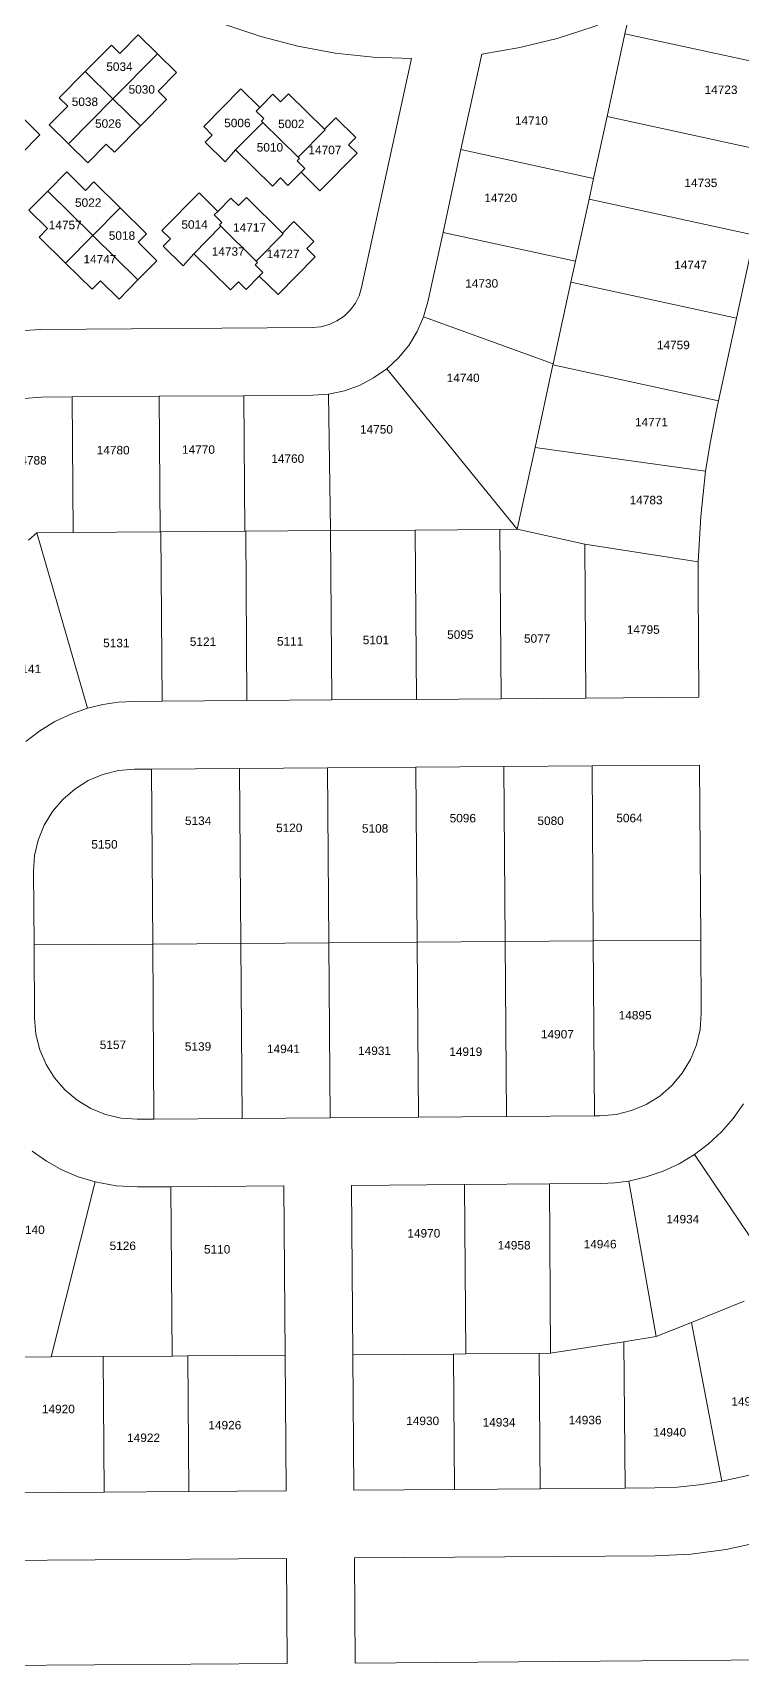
# Model space of a CAD drawing. Header units: feet. Extents: x 865220 to 2843432, y -2240498 to 970288.
# Drawn here: x 2840683 to 2841310, y 960601 to 962051 of the extents above; entities that cross this region are included whole.
import ezdxf
from ezdxf.enums import TextEntityAlignment as Align

# ---------------------------------------------------------------- set-up
doc = ezdxf.new("R2010")
doc.units = ezdxf.units.FT
doc.header["$LTSCALE"] = 0.015
doc.header["$MEASUREMENT"] = 0
doc.layers.add('Dakota County Addresses', color=7, linetype='Continuous')
doc.layers.add('Dakota County Parcels', color=7, linetype='Continuous')
doc.styles.add('Dimensions 100', font='arial.ttf')

# ---------------------------------------------------------------- blocks, each defined once
blk = doc.blocks.new('ACMAP_ANN_TEMPLATE_Dakota County Addresses')
at = {"layer": 'Dakota County Addresses', "style": 'Dimensions 100'}
blk.add_attdef('DakotaCountyAddress', text='', height=50, dxfattribs=at).set_placement((0, 0), align=Align.CENTER)

msp = doc.modelspace()

# ---------------------------------------------------------------- linework, layer by layer
at = {"layer": 'Dakota County Parcels', "lineweight": 5, "ltscale": 100}
for p, q in [((2841206.9, 962049.7), (2841211.1, 962069)), ((2840759.9, 962032.3), (2840776.1, 962048.8)), ((2840776.1, 962048.8), (2840793.1, 962032.1)), ((2841191, 961976.4), (2841206.9, 962049.7)), ((2841206.9, 962049.7), (2841353.5, 962017.9)), ((2840729.3, 962016.3), (2840752.4, 962039.7)), ((2840752.4, 962039.7), (2840759.9, 962032.3)), ((2840753.8, 961992.2), (2840793.1, 962032.1)), ((2840793.1, 962032.1), (2840810.1, 962015.4)), ((2841061.8, 961947.2), (2841080.2, 962031.8)), ((2840706.3, 961993), (2840729.3, 962016.3)), ((2840729.3, 962016.3), (2840753.8, 961992.2)), ((2840793.8, 961998.9), (2840810.1, 962015.4)), ((2840973.9, 961825.1), (2841017.9, 962027.8)), ((2840834.2, 961967.5), (2840867.1, 962000.9)), ((2840867.1, 962000.9), (2840883.7, 961984.5)), ((2840713.8, 961985.6), (2840706.3, 961993)), ((2840714.5, 961952.4), (2840753.8, 961992.2)), ((2840753.8, 961992.2), (2840778.2, 961968.1)), ((2840778.2, 961968.1), (2840801.3, 961991.5)), ((2840793.8, 961998.9), (2840801.3, 961991.5)), ((2840883.7, 961984.5), (2840895.3, 961996.2)), ((2840895.3, 961996.2), (2840902.1, 961989.6)), ((2840902.1, 961989.6), (2840909.1, 961996.7)), ((2840909.1, 961996.7), (2840941, 961965.2)), ((2840672.7, 961976.7), (2840689.2, 961960.4)), ((2840697.5, 961969.1), (2840713.8, 961985.6)), ((2840880.5, 961981.2), (2840883.7, 961984.5)), ((2840880.5, 961981.2), (2840887.3, 961974.6)), ((2840887.3, 961974.6), (2840885.2, 961972.4)), ((2840885.2, 961972.4), (2840886.4, 961971.2)), ((2840941, 961965.2), (2840951, 961975.3)), ((2840968.7, 961957.9), (2840951, 961975.3)), ((2841179.1, 961921.7), (2841191, 961976.4)), ((2841191, 961976.4), (2841337.5, 961944.6)), ((2840689.2, 961960.4), (2840672.5, 961943.5)), ((2840697.5, 961969.1), (2840714.5, 961952.4)), ((2840755.2, 961944.8), (2840778.2, 961968.1)), ((2840834.2, 961967.5), (2840841.7, 961960.1)), ((2840841.7, 961960.1), (2840835.4, 961953.7)), ((2840862.4, 961947), (2840886.4, 961971.2)), ((2840886.4, 961971.2), (2840917.7, 961940.4)), ((2840917.7, 961940.4), (2840941.6, 961964.6)), ((2840941, 961965.2), (2840941.6, 961964.6)), ((2840962.3, 961951.5), (2840968.7, 961957.9)), ((2840714.5, 961952.4), (2840731.5, 961935.6)), ((2840731.5, 961935.6), (2840747.7, 961952.1)), ((2840747.7, 961952.1), (2840755.2, 961944.8)), ((2840835.4, 961953.7), (2840853.1, 961936.3)), ((2840853.1, 961936.3), (2840862.4, 961947)), ((2840862.4, 961947), (2840895, 961914.9)), ((2840936.9, 961910.8), (2840969.8, 961944.1)), ((2840969.8, 961944.1), (2840962.3, 961951.5)), ((2841045.9, 961873.9), (2841061.8, 961947.2)), ((2841061.8, 961947.2), (2841179.1, 961921.7)), ((2840916.8, 961937.1), (2840918.9, 961939.2)), ((2840923.5, 961930.4), (2840916.8, 961937.1)), ((2840917.7, 961940.4), (2840918.9, 961939.2)), ((2840920.3, 961927.1), (2840923.5, 961930.4)), ((2840696.2, 961910.4), (2840712.9, 961927.4)), ((2840712.9, 961927.4), (2840729.4, 961911.1)), ((2840729.4, 961911.1), (2840736.8, 961918.6)), ((2840736.8, 961918.6), (2840760.1, 961895.6)), ((2840895, 961914.9), (2840902, 961922.1)), ((2840902, 961922.1), (2840908.7, 961915.4)), ((2840908.7, 961915.4), (2840920.3, 961927.1)), ((2840920.3, 961927.1), (2840936.9, 961910.8)), ((2841175.1, 961903.2), (2841179.1, 961921.7)), ((2840679.4, 961893.5), (2840696.2, 961910.4)), ((2840696.2, 961910.4), (2840736, 961871.1)), ((2840797.2, 961875.5), (2840830, 961908.9)), ((2840830, 961908.9), (2840846.7, 961892.5)), ((2840846.7, 961892.5), (2840858.2, 961904.3)), ((2840858.2, 961904.3), (2840865, 961897.6)), ((2840865, 961897.6), (2840872, 961904.7)), ((2840872, 961904.7), (2840903.9, 961873.3)), ((2841163.2, 961848.4), (2841175.1, 961903.2)), ((2841175.1, 961903.2), (2841321.6, 961871.3)), ((2840695.9, 961877.2), (2840679.4, 961893.5)), ((2840736, 961871.1), (2840760.1, 961895.6)), ((2840760.1, 961895.6), (2840783.5, 961872.5)), ((2840843.4, 961889.3), (2840846.7, 961892.5)), ((2840843.4, 961889.3), (2840850.2, 961882.6)), ((2840688.6, 961869.7), (2840695.9, 961877.2)), ((2840711.9, 961846.7), (2840736, 961871.1)), ((2840736, 961871.1), (2840775.9, 961831.8)), ((2840783.5, 961872.5), (2840776.1, 961865.1)), ((2840797.2, 961875.5), (2840804.7, 961868.2)), ((2840825.4, 961855), (2840849.3, 961879.3)), ((2840850.2, 961882.6), (2840848.1, 961880.5)), ((2840848.1, 961880.5), (2840849.3, 961879.3)), ((2840849.3, 961879.3), (2840880.6, 961848.4)), ((2840880.6, 961848.4), (2840904.5, 961872.7)), ((2840903.9, 961873.3), (2840913.9, 961883.4)), ((2840903.9, 961873.3), (2840904.5, 961872.7)), ((2840931.6, 961865.9), (2840913.9, 961883.4)), ((2841032.5, 961812.3), (2841045.9, 961873.9)), ((2841045.9, 961873.9), (2841163.2, 961848.4)), ((2841305.7, 961798), (2841321.6, 961871.3)), ((2840688.6, 961869.7), (2840711.9, 961846.7)), ((2840776.1, 961865.1), (2840792.6, 961848.8)), ((2840804.7, 961868.2), (2840798.3, 961861.8)), ((2840798.3, 961861.8), (2840816, 961844.3)), ((2840925.3, 961859.5), (2840931.6, 961865.9)), ((2840932.7, 961852.2), (2840925.3, 961859.5)), ((2840711.9, 961846.7), (2840735.3, 961823.6)), ((2840792.6, 961848.8), (2840775.9, 961831.8)), ((2840816, 961844.3), (2840825.4, 961855)), ((2840825.4, 961855), (2840857.9, 961823)), ((2840879.7, 961845.1), (2840881.8, 961847.2)), ((2840886.5, 961838.4), (2840879.7, 961845.1)), ((2840880.6, 961848.4), (2840881.8, 961847.2)), ((2840899.9, 961818.8), (2840932.7, 961852.2)), ((2841159.1, 961829.9), (2841163.2, 961848.4)), ((2840735.3, 961823.6), (2840742.7, 961831.1)), ((2840742.7, 961831.1), (2840759.2, 961814.8)), ((2840775.9, 961831.8), (2840759.2, 961814.8)), ((2840857.9, 961823), (2840864.9, 961830.1)), ((2840864.9, 961830.1), (2840871.7, 961823.4)), ((2840871.7, 961823.4), (2840883.3, 961835.2)), ((2840883.3, 961835.2), (2840886.5, 961838.4)), ((2840883.3, 961835.2), (2840899.9, 961818.8)), ((2841143.4, 961757.6), (2841159.1, 961829.9)), ((2841159.1, 961829.9), (2841305.7, 961798)), ((2841028.7, 961799), (2841032.5, 961812.3)), ((2841028.7, 961799), (2841143.4, 961757.6)), ((2841289.8, 961724.7), (2841305.7, 961798)), ((2840690.1, 961787.9), (2840930.3, 961789.6)), ((2841127.3, 961683.3), (2841143.2, 961756.6)), ((2841143.2, 961756.6), (2841143.4, 961757.6)), ((2841143.2, 961756.6), (2841289.8, 961724.7)), ((2840996.1, 961753.1), (2841111.6, 961611)), ((2840690.5, 961727.9), (2840717.7, 961728.1)), ((2840717.7, 961728.1), (2840794.7, 961728.7)), ((2840718.6, 961608.1), (2840717.7, 961728.1)), ((2840794.7, 961728.7), (2840869.7, 961729.2)), ((2840795.6, 961608.7), (2840794.7, 961728.7)), ((2840869.7, 961729.2), (2840930.7, 961729.7)), ((2840870.6, 961609.2), (2840869.7, 961729.2)), ((2840930.7, 961729.7), (2840944.7, 961730.7)), ((2840946.3, 961609.8), (2840944.7, 961730.7)), ((2841287.6, 961715), (2841289.8, 961724.7)), ((2841111.6, 961611), (2841127.3, 961683.3)), ((2841127.3, 961683.3), (2841278.3, 961662.3)), ((2840796.3, 961608.7), (2840870.6, 961609.2)), ((2840870.6, 961609.2), (2840871.3, 961609.2)), ((2840871.3, 961609.2), (2840945.6, 961609.8)), ((2840872.4, 961459.2), (2840871.3, 961609.2)), ((2840945.6, 961609.8), (2840946.3, 961609.8)), ((2840946.3, 961609.8), (2841021.2, 961610.3)), ((2840947.4, 961459.8), (2840946.3, 961609.8)), ((2841021.2, 961610.3), (2841096.2, 961610.9)), ((2841022.3, 961460.3), (2841021.2, 961610.3)), ((2841096.2, 961610.9), (2841111.6, 961611)), ((2841097.3, 961460.9), (2841096.2, 961610.9)), ((2841111.6, 961611), (2841171.3, 961597.7)), ((2840679.1, 961601.4), (2840686.6, 961607.9)), ((2840686.6, 961607.9), (2840718.6, 961608.1)), ((2840686.6, 961607.9), (2840731.3, 961452.5)), ((2840718.6, 961608.1), (2840795.6, 961608.7)), ((2840795.6, 961608.7), (2840796.3, 961608.7)), ((2840797.4, 961458.7), (2840796.3, 961608.7)), ((2841171.3, 961597.7), (2841271.8, 961582.2)), ((2841172.3, 961461.4), (2841171.3, 961597.7)), ((2841271.8, 961582.2), (2841271.6, 961560.1)), ((2841272.3, 961462.2), (2841271.6, 961560.1)), ((2840772.4, 961458.5), (2840797.4, 961458.7)), ((2840797.4, 961458.7), (2840872.4, 961459.2)), ((2840872.4, 961459.2), (2840947.4, 961459.8)), ((2840947.4, 961459.8), (2841022.3, 961460.3)), ((2841022.3, 961460.3), (2841097.3, 961460.9)), ((2841097.3, 961460.9), (2841172.3, 961461.4)), ((2841172.3, 961461.4), (2841272.3, 961462.2)), ((2840772.8, 961398.5), (2840787.8, 961398.6)), ((2840787.8, 961398.6), (2840865.8, 961399.2)), ((2840789, 961243.7), (2840787.8, 961398.6)), ((2840865.8, 961399.2), (2840943.8, 961399.8)), ((2840866.9, 961244.2), (2840865.8, 961399.2)), ((2840943.8, 961399.8), (2841021.8, 961400.3)), ((2840944.9, 961244.8), (2840943.8, 961399.8)), ((2841021.8, 961400.3), (2841099.8, 961400.9)), ((2841022.9, 961245.4), (2841021.8, 961400.3)), ((2841099.8, 961400.9), (2841177.8, 961401.5)), ((2841100.9, 961245.9), (2841099.8, 961400.9)), ((2841272.8, 961402.2), (2841177.8, 961401.5)), ((2841178.9, 961246.5), (2841177.8, 961401.5)), ((2841273.9, 961247.2), (2841272.8, 961402.2)), ((2840684, 961242.9), (2840683.5, 961307.9)), ((2841100.9, 961245.9), (2841178.9, 961246.5)), ((2841178.9, 961246.5), (2841273.9, 961247.2)), ((2841178.9, 961246.5), (2841180, 961091.5)), ((2841274.4, 961182.2), (2841273.9, 961247.2)), ((2840684, 961242.9), (2840789, 961243.7)), ((2840684.4, 961177.9), (2840684, 961242.9)), ((2840789, 961243.7), (2840866.9, 961244.2)), ((2840790.1, 961088.7), (2840789, 961243.7)), ((2840866.9, 961244.2), (2840944.9, 961244.8)), ((2840868.1, 961089.2), (2840866.9, 961244.2)), ((2840944.9, 961244.8), (2841022.9, 961245.4)), ((2840946.1, 961089.8), (2840944.9, 961244.8)), ((2841022.9, 961245.4), (2841100.9, 961245.9)), ((2841024.1, 961090.4), (2841022.9, 961245.4)), ((2841102.1, 961091), (2841100.9, 961245.9)), ((2840775.1, 961088.6), (2840790.1, 961088.7)), ((2840790.1, 961088.7), (2840868.1, 961089.2)), ((2840868.1, 961089.2), (2840946.1, 961089.8)), ((2840946.1, 961089.8), (2841024.1, 961090.4)), ((2841024.1, 961090.4), (2841102.1, 961091)), ((2841102.1, 961091), (2841180, 961091.5)), ((2841180, 961091.5), (2841185, 961091.6)), ((2841268.3, 961057.2), (2841346.6, 960941.2)), ((2840699.2, 960878), (2840738, 961033.1)), ((2840775.5, 961028.6), (2840805.1, 961028.8)), ((2840805.1, 961028.8), (2840905, 961029.5)), ((2840806.2, 960878.8), (2840805.1, 961028.8)), ((2840906.1, 960879.5), (2840905, 961029.5)), ((2840965, 961030), (2841065, 961030.7)), ((2840966.1, 960880), (2840965, 961030)), ((2841065, 961030.7), (2841140, 961031.2)), ((2841066.1, 960880.7), (2841065, 961030.7)), ((2841140, 961031.2), (2841185.5, 961031.6)), ((2841141.1, 960881.3), (2841140, 961031.2)), ((2841210.3, 961033.8), (2841234.6, 960896)), ((2841265.7, 960908.5), (2841312.4, 960927.4)), ((2841234.6, 960896), (2841265.7, 960908.5)), ((2841265.7, 960908.5), (2841292.6, 960767.9)), ((2841141.1, 960881.3), (2841206, 960891.5)), ((2841206, 960891.5), (2841234.6, 960896)), ((2841207, 960761.8), (2841206, 960891.5)), ((2840670.2, 960877.8), (2840699.2, 960878)), ((2840699.2, 960878), (2840745.2, 960878.4)), ((2840745.2, 960878.4), (2840806.2, 960878.8)), ((2840746, 960758.4), (2840745.2, 960878.4)), ((2840806.2, 960878.8), (2840820.2, 960878.9)), ((2840820.2, 960878.9), (2840906.1, 960879.5)), ((2840821, 960758.9), (2840820.2, 960878.9)), ((2840907, 960759.6), (2840906.1, 960879.5)), ((2840966.1, 960880), (2841055.1, 960880.6)), ((2840967, 960760), (2840966.1, 960880)), ((2841055.1, 960880.6), (2841066.1, 960880.7)), ((2841056, 960760.7), (2841055.1, 960880.6)), ((2841066.1, 960880.7), (2841131.1, 960881.2)), ((2841131.1, 960881.2), (2841141.1, 960881.3)), ((2841132, 960761.2), (2841131.1, 960881.2)), ((2840671.1, 960757.8), (2840746, 960758.4)), ((2840746, 960758.4), (2840821, 960758.9)), ((2840821, 960758.9), (2840907, 960759.6)), ((2840967, 960760), (2841056, 960760.7)), ((2841056, 960760.7), (2841132, 960761.2)), ((2841132, 960761.2), (2841207, 960761.8)), ((2841207, 960761.8), (2841233.2, 960762)), ((2840653, 960697.7), (2840907.5, 960699.6)), ((2840908.1, 960606.6), (2840907.5, 960699.6)), ((2840967.5, 960700), (2841233.7, 960702)), ((2840968.1, 960607), (2840967.5, 960700)), ((2840968.1, 960607), (2841221.2, 960608.9)), ((2841221.2, 960608.9), (2842518.9, 960618.7)), ((2840092.1, 960600.6), (2840908.1, 960606.6))]:
    msp.add_line(p, q, dxfattribs=at)
for points in [[(2840672.3, 962180), (2840691.5, 962160.3), (2840711.7, 962141.8), (2840733, 962124.5), (2840755.3, 962108.5), (2840778.5, 962093.7), (2840802.5, 962080.4), (2840827.3, 962068.5), (2840852.7, 962058), (2840884.7, 962047.3), (2840917.4, 962038.8), (2840950.6, 962032.7), (2840984.2, 962029), (2841017.9, 962027.8)], [(2841080.2, 962031.8), (2841113.9, 962037.5), (2841147, 962045.7), (2841179.5, 962056.2), (2841211.1, 962069)], [(2840930.3, 961789.6), (2840937.8, 961790.3), (2840945.1, 961792.3), (2840952, 961795.4), (2840958.3, 961799.7), (2840963.8, 961805), (2840968.3, 961811.1), (2840971.7, 961817.8), (2840973.9, 961825.1)], [(2840996.1, 961753.1), (2841006.5, 961762.8), (2841015.5, 961773.8), (2841023, 961786), (2841028.7, 961799)], [(2840690.1, 961787.9), (2840670.7, 961786.8), (2840651.5, 961783.7), (2840632.7, 961778.8), (2840614.5, 961771.9), (2840597.1, 961763.3), (2840580.6, 961753), (2840565.2, 961741.1)], [(2840944.7, 961730.7), (2840958.6, 961733.6), (2840971.9, 961738.4), (2840984.5, 961745), (2840996.1, 961753.1)], [(2840690.5, 961727.9), (2840674.9, 961726.9), (2840659.5, 961724), (2840644.5, 961719.4), (2840630.2, 961713.1), (2840616.8, 961705.1), (2840604.3, 961695.6)], [(2841287.6, 961715), (2841282.5, 961688.7), (2841278.3, 961662.3)], [(2841278.3, 961662.3), (2841273.9, 961622.3), (2841271.8, 961582.2)], [(2840731.3, 961452.5), (2840716.6, 961447.3), (2840702.4, 961440.6), (2840689.1, 961432.5), (2840676.7, 961423.1)], [(2840772.4, 961458.5), (2840758.5, 961457.8), (2840744.8, 961455.7), (2840731.3, 961452.5)], [(2840772.8, 961398.5), (2840758.8, 961397.3), (2840745, 961393.9), (2840732, 961388.4), (2840720.1, 961380.9), (2840709.4, 961371.7), (2840700.3, 961360.9), (2840693, 961348.8), (2840687.7, 961335.7), (2840684.5, 961322), (2840683.5, 961307.9)], [(2840684.4, 961177.9), (2840685.7, 961163.8), (2840689.1, 961150.1), (2840694.6, 961137.1), (2840702, 961125.1), (2840711.3, 961114.5), (2840722.1, 961105.4), (2840734.2, 961098.1), (2840747.3, 961092.8), (2840761, 961089.6), (2840775.1, 961088.6)], [(2841185, 961091.6), (2841199.1, 961092.8), (2841212.8, 961096.2), (2841225.8, 961101.7), (2841237.8, 961109.1), (2841248.5, 961118.4), (2841257.6, 961129.2), (2841264.9, 961141.3), (2841270.2, 961154.4), (2841273.4, 961168.1), (2841274.4, 961182.2)], [(2841268.3, 961057.2), (2841280.9, 961066.7), (2841292.3, 961077.5), (2841302.7, 961089.3), (2841311.7, 961102.2)], [(2840682.2, 961060.3), (2840695, 961051.3), (2840708.7, 961043.7), (2840723.1, 961037.6), (2840738, 961033.1)], [(2841210.3, 961033.8), (2841225.7, 961037.4), (2841240.6, 961042.5), (2841254.8, 961049.1), (2841268.3, 961057.2)], [(2840738, 961033.1), (2840756.6, 961029.6), (2840775.5, 961028.6)], [(2841185.5, 961031.6), (2841198, 961032.2), (2841210.3, 961033.8)], [(2841233.7, 960702), (2841265.2, 960703.5), (2841296.4, 960707.6), (2841327.3, 960714.2), (2841357.5, 960723.2), (2841386.9, 960734.7), (2841415.2, 960748.5), (2841442.4, 960764.6), (2841468.1, 960782.8), (2841492.3, 960803), (2841514.8, 960825.2), (2841535.4, 960849), (2841554, 960874.5), (2841570.5, 960901.4), (2841584.8, 960929.5), (2841596.7, 960958.7)], [(2841292.6, 960767.9), (2841314.5, 960772.8), (2841336.1, 960779.3), (2841357.1, 960787.2), (2841377.6, 960796.6)], [(2841233.2, 960762), (2841253.1, 960762.8), (2841272.9, 960764.7), (2841292.6, 960767.9)]]:
    msp.add_lwpolyline(points, dxfattribs=at)

# ---------------------------------------------------------------- block references
at = {"layer": 'Dakota County Addresses', "lineweight": 5, "ltscale": 100, "xscale": 0.15, "yscale": 0.15, "zscale": 0.15}
for p, values in [((2840759.6, 962016.9), {'DakotaCountyAddress': '5034'}), ((2840779.3, 961996.7), {'DakotaCountyAddress': '5030'}), ((2841291.9, 961996.4), {'DakotaCountyAddress': '14723'}), ((2840729, 961985.8), {'DakotaCountyAddress': '5038'}), ((2840749.6, 961966.5), {'DakotaCountyAddress': '5026'}), ((2840863.9, 961967), {'DakotaCountyAddress': '5006'}), ((2840911.6, 961966.2), {'DakotaCountyAddress': '5002'}), ((2841124.1, 961969.2), {'DakotaCountyAddress': '14710'}), ((2840892.7, 961945.4), {'DakotaCountyAddress': '5010'}), ((2840941.4, 961943.1), {'DakotaCountyAddress': '14707'}), ((2841274.1, 961914), {'DakotaCountyAddress': '14735'}), ((2840731.9, 961896.5), {'DakotaCountyAddress': '5022'}), ((2841097, 961900.7), {'DakotaCountyAddress': '14720'}), ((2840826, 961877.1), {'DakotaCountyAddress': '5014'}), ((2840711.6, 961876.7), {'DakotaCountyAddress': '14757'}), ((2840761.8, 961867.3), {'DakotaCountyAddress': '5018'}), ((2840874.7, 961874.5), {'DakotaCountyAddress': '14717'}), ((2840855.8, 961853.2), {'DakotaCountyAddress': '14737'}), ((2840904.4, 961851.1), {'DakotaCountyAddress': '14727'}), ((2840742.3, 961846.4), {'DakotaCountyAddress': '14747'}), ((2841265, 961841.3), {'DakotaCountyAddress': '14747'}), ((2841080.1, 961824.9), {'DakotaCountyAddress': '14730'}), ((2841249.7, 961770.4), {'DakotaCountyAddress': '14759'}), ((2841063.7, 961741.3), {'DakotaCountyAddress': '14740'}), ((2840987, 961695.7), {'DakotaCountyAddress': '14750'}), ((2841230.3, 961702.1), {'DakotaCountyAddress': '14771'}), ((2840754, 961677.3), {'DakotaCountyAddress': '14780'}), ((2840829.5, 961677.8), {'DakotaCountyAddress': '14770'}), ((2840680.6, 961668.3), {'DakotaCountyAddress': '14788'}), ((2840908.5, 961669.8), {'DakotaCountyAddress': '14760'}), ((2841225.6, 961633.1), {'DakotaCountyAddress': '14783'}), ((2841223.1, 961518.4), {'DakotaCountyAddress': '14795'}), ((2840756.8, 961506.5), {'DakotaCountyAddress': '5131'}), ((2840833.5, 961507.7), {'DakotaCountyAddress': '5121'}), ((2840910.6, 961508), {'DakotaCountyAddress': '5111'}), ((2840986.5, 961509.2), {'DakotaCountyAddress': '5101'}), ((2841061.2, 961513.9), {'DakotaCountyAddress': '5095'}), ((2841129.2, 961510.5), {'DakotaCountyAddress': '5077'}), ((2840678.6, 961483.6), {'DakotaCountyAddress': '5141'}), ((2840829.2, 961349.1), {'DakotaCountyAddress': '5134'}), ((2840909.8, 961342.8), {'DakotaCountyAddress': '5120'}), ((2840985.8, 961342.3), {'DakotaCountyAddress': '5108'}), ((2841063.4, 961351.4), {'DakotaCountyAddress': '5096'}), ((2841141.1, 961349.1), {'DakotaCountyAddress': '5080'}), ((2841210.9, 961351.5), {'DakotaCountyAddress': '5064'}), ((2840746.3, 961328.2), {'DakotaCountyAddress': '5150'}), ((2841215.9, 961176.9), {'DakotaCountyAddress': '14895'}), ((2841147.1, 961160.1), {'DakotaCountyAddress': '14907'}), ((2840753.8, 961150.7), {'DakotaCountyAddress': '5157'}), ((2840829.1, 961149.2), {'DakotaCountyAddress': '5139'}), ((2840904.7, 961147.1), {'DakotaCountyAddress': '14941'}), ((2840985.3, 961145.4), {'DakotaCountyAddress': '14931'}), ((2841066, 961144.6), {'DakotaCountyAddress': '14919'}), ((2841258.1, 960996.3), {'DakotaCountyAddress': '14934'}), ((2840681.8, 960986.9), {'DakotaCountyAddress': '5140'}), ((2841028.9, 960983.8), {'DakotaCountyAddress': '14970'}), ((2840762.5, 960972.7), {'DakotaCountyAddress': '5126'}), ((2840846, 960969.6), {'DakotaCountyAddress': '5110'}), ((2841108.8, 960973.2), {'DakotaCountyAddress': '14958'}), ((2841184.9, 960974.2), {'DakotaCountyAddress': '14946'}), ((2841315.6, 960834.9), {'DakotaCountyAddress': '14942'}), ((2840705.5, 960828.2), {'DakotaCountyAddress': '14920'}), ((2841171.6, 960818.4), {'DakotaCountyAddress': '14936'}), ((2840852.8, 960813.9), {'DakotaCountyAddress': '14926'}), ((2841027.9, 960817.7), {'DakotaCountyAddress': '14930'}), ((2841095.5, 960816.4), {'DakotaCountyAddress': '14934'}), ((2841246.5, 960807.6), {'DakotaCountyAddress': '14940'}), ((2840780.9, 960802.7), {'DakotaCountyAddress': '14922'})]:
    msp.add_blockref('ACMAP_ANN_TEMPLATE_Dakota County Addresses', p, dxfattribs=at).add_auto_attribs(values)

doc.saveas('drawing.dxf')
